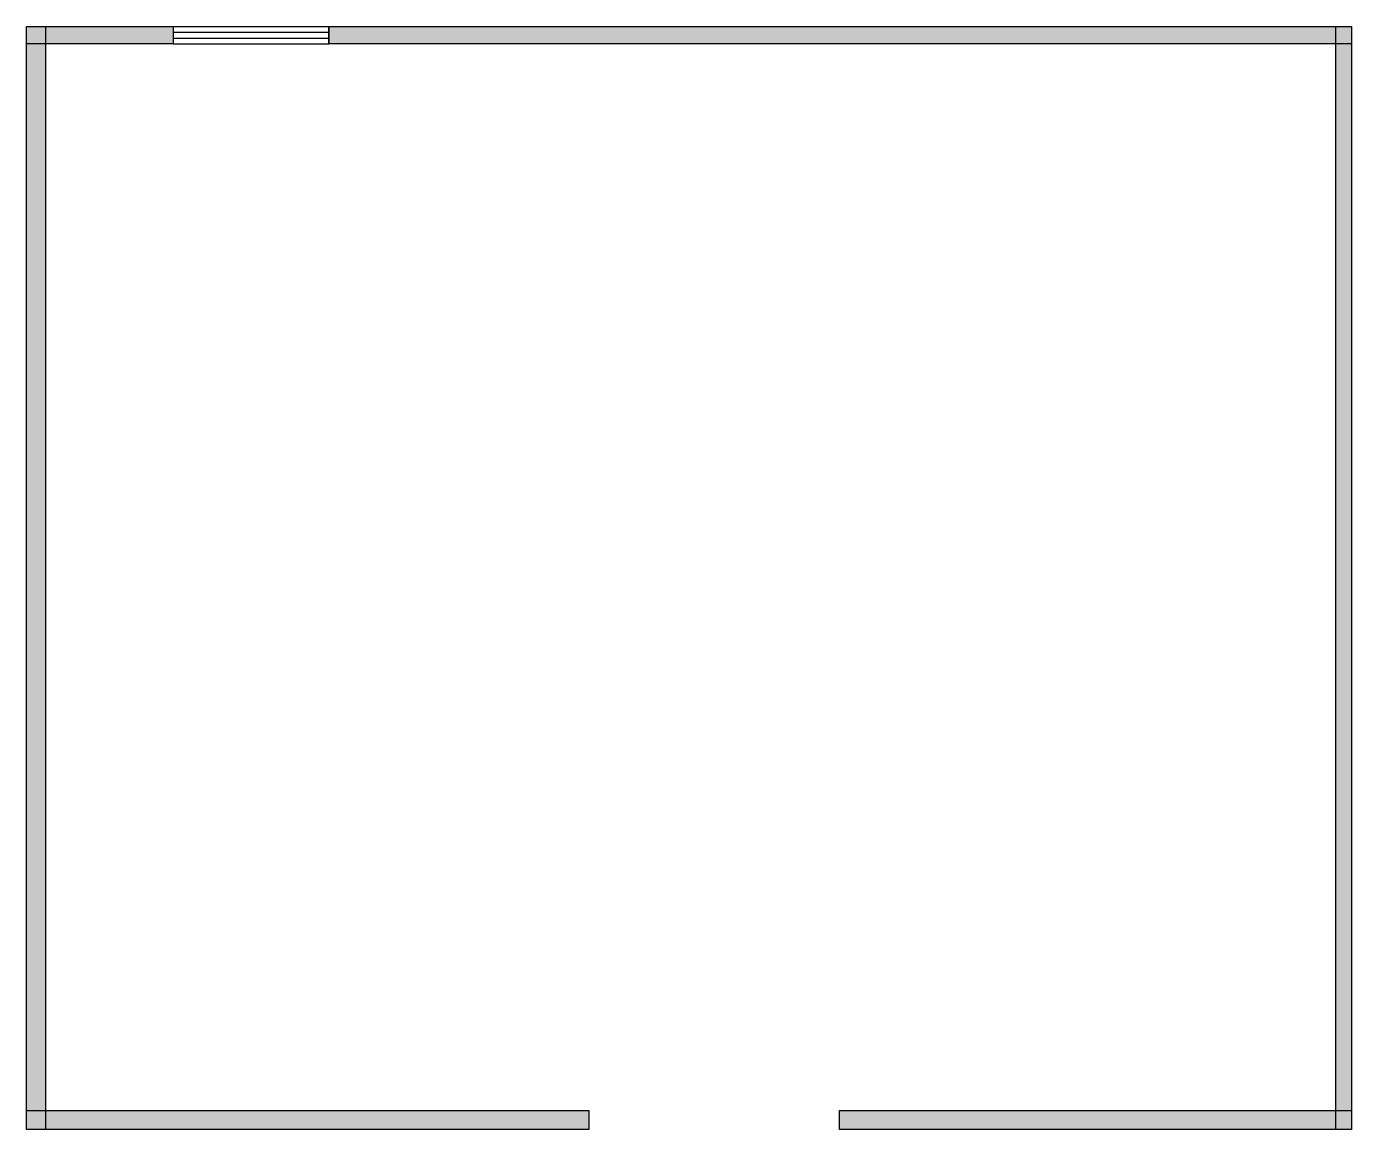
# Model space of a CAD drawing. Header units: millimetres. Extents: x 18 to 7418, y 651 to 6811.
import ezdxf

# ---------------------------------------------------------------- set-up
doc = ezdxf.new("R2010")
doc.units = ezdxf.units.MM
doc.layers.add('WALL', color=7, linetype='Continuous')
doc.layers.add('WINDOW', color=5, linetype='Continuous')

msp = doc.modelspace()

# ---------------------------------------------------------------- hatches: boundary and pattern name
at = {"layer": 'WALL'}
h = msp.add_hatch(color=256, dxfattribs=at)
h.dxf.hatch_style = 1
h.paths.add_polyline_path([(17.6, 6811.2), (836, 6811.2), (836, 6714.4), (17.6, 6714.4)])
h = msp.add_hatch(color=256, dxfattribs=at)
h.dxf.hatch_style = 1
h.paths.add_polyline_path([(17.6, 6811.2), (123.2, 6811.2), (123.2, 651.2), (17.6, 651.2)])
h = msp.add_hatch(color=256, dxfattribs=at)
h.dxf.hatch_style = 1
h.paths.add_polyline_path([(1707.2, 6811.2), (7418.4, 6811.2), (7418.4, 6714.4), (1707.2, 6714.4)])
h = msp.add_hatch(color=256, dxfattribs=at)
h.dxf.hatch_style = 1
h.paths.add_polyline_path([(7330.4, 6811.2), (7418.4, 6811.2), (7418.4, 651.2), (7330.4, 651.2)])
h = msp.add_hatch(color=256, dxfattribs=at)
h.dxf.hatch_style = 1
h.paths.add_polyline_path([(17.6, 756.8), (3159.2, 756.8), (3159.2, 651.2), (17.6, 651.2)])
h = msp.add_hatch(color=256, dxfattribs=at)
h.dxf.hatch_style = 1
h.paths.add_polyline_path([(4558.4, 756.8), (7418.4, 756.8), (7418.4, 651.2), (4558.4, 651.2)])

# ---------------------------------------------------------------- linework, layer by layer
for points in [[(17.6, 6811.2), (836, 6811.2), (836, 6714.4), (17.6, 6714.4)], [(17.6, 6811.2), (123.2, 6811.2), (123.2, 651.2), (17.6, 651.2)], [(1707.2, 6811.2), (7418.4, 6811.2), (7418.4, 6714.4), (1707.2, 6714.4)], [(7330.4, 6811.2), (7418.4, 6811.2), (7418.4, 651.2), (7330.4, 651.2)], [(17.6, 756.8), (3159.2, 756.8), (3159.2, 651.2), (17.6, 651.2)], [(4558.4, 756.8), (7418.4, 756.8), (7418.4, 651.2), (4558.4, 651.2)]]:
    msp.add_lwpolyline(points, close=True, dxfattribs=at)
at = {"layer": 'WINDOW'}
for p, q in [((836, 6811.2), (1707.2, 6811.2)), ((836, 6811.2), (836, 6714.4)), ((1707.2, 6811.2), (1707.2, 6714.4)), ((836, 6778.9), (1707.2, 6778.9)), ((836, 6746.7), (1707.2, 6746.7)), ((836, 6714.4), (1707.2, 6714.4))]:
    msp.add_line(p, q, dxfattribs=at)

doc.saveas('drawing.dxf')
